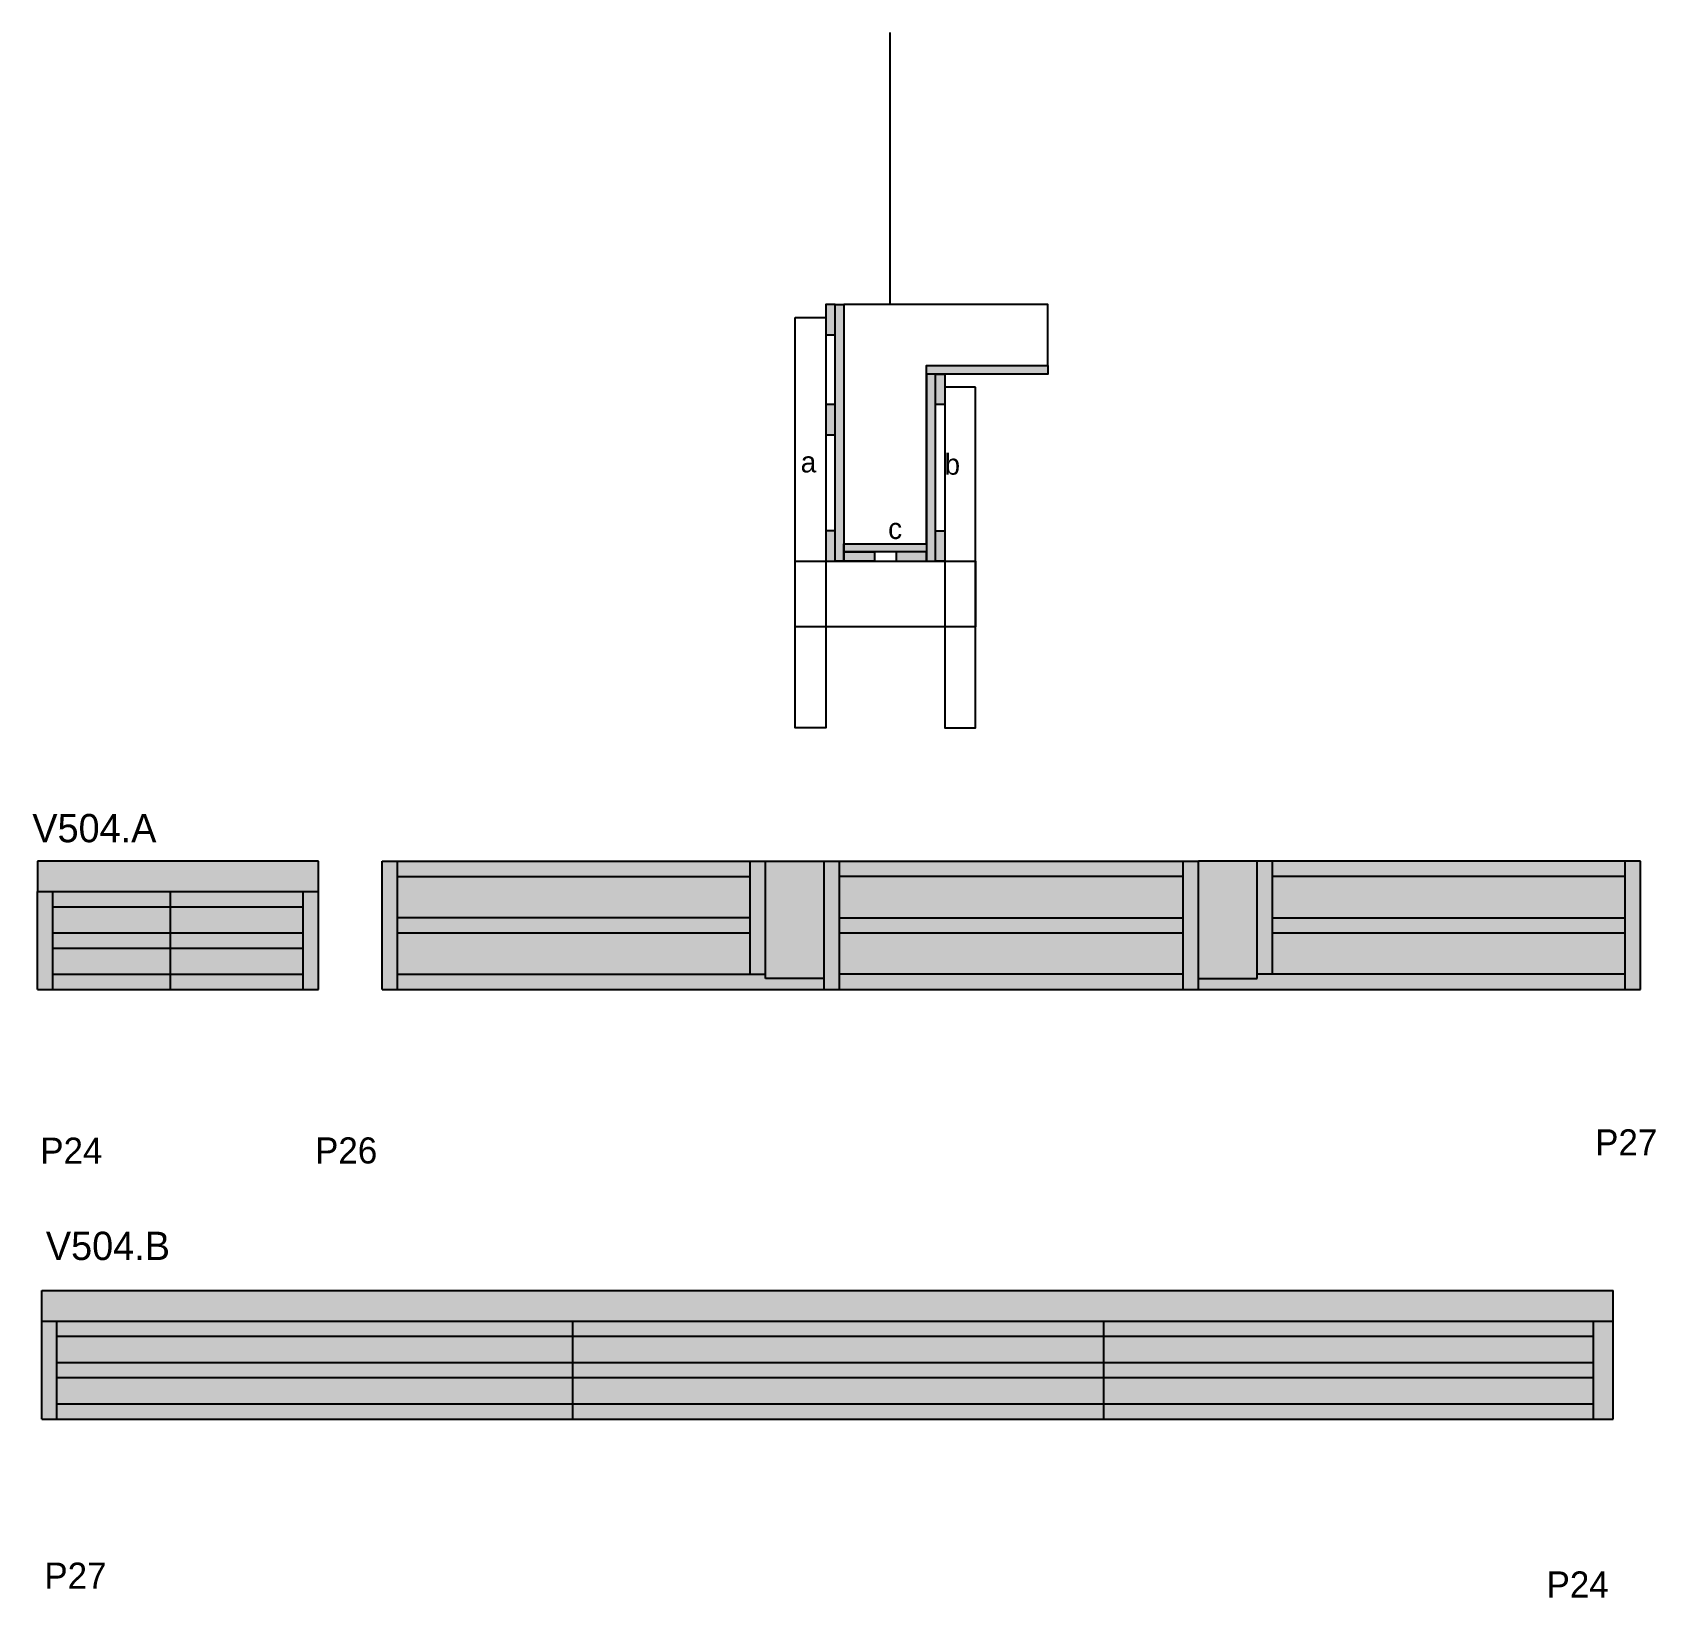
# Model space of a CAD drawing. Header units: metres. Extents: x 6851 to 7597, y 8650 to 9369.
import ezdxf

# ---------------------------------------------------------------- set-up
doc = ezdxf.new("R2010")
doc.units = ezdxf.units.M
for name, color, linetype in [('5', 7, 'Continuous'), ('CONCRETO', 7, 'Continuous'), ('COTA', 7, 'Continuous'), ('detalhes', 7, 'Continuous'), ('Hachura', 7, 'Continuous'), ('Madeira', 7, 'Continuous'), ('Painéis', 7, 'Continuous'), ('REAPROVEITAMENTO', 7, 'Continuous'), ('SARR_2.2x7', 7, 'Continuous'), ('SARR_3.5x7', 7, 'Continuous'), ('Texto Seção', 7, 'Continuous')]:
    doc.layers.add(name, color=color, linetype=linetype)

msp = doc.modelspace()

# ---------------------------------------------------------------- hatches: boundary and pattern name
at = {"layer": 'COTA'}
h = msp.add_hatch(color=7, dxfattribs=at)
h.dxf.hatch_style = 1
h.paths.add_polyline_path([(6982.46, 8988.35), (6853.46, 8988.35), (6853.46, 8988.35), (6853.46, 8974.35), (6853.46, 8974.35), (6982.46, 8974.35), (6982.46, 8974.35), (6982.46, 8988.35)])
h = msp.add_hatch(color=7, dxfattribs=at)
h.dxf.hatch_style = 1
h.paths.add_polyline_path([(7214.82, 8988.35), (7187.82, 8988.35), (7187.82, 8934.35), (7214.82, 8934.35), (7214.82, 8988.35)])
h = msp.add_hatch(color=7, dxfattribs=at)
h.dxf.hatch_style = 1
h.paths.add_polyline_path([(7413.82, 8986.15), (7413.82, 8988.35), (7386.82, 8988.35), (7386.82, 8934.35), (7413.82, 8934.35), (7413.82, 8986.15)])
h = msp.add_hatch(color=7, dxfattribs=at)
h.dxf.hatch_style = 1
h.paths.add_polyline_path([(7577.36, 8791), (7577.36, 8777), (7577.36, 8777), (6855.36, 8777), (6855.36, 8777), (6855.36, 8791), (6855.36, 8791), (7577.36, 8791)])
at = {"layer": 'Hachura'}
h = msp.add_hatch(color=7, dxfattribs=at)
h.dxf.hatch_style = 1
h.paths.add_polyline_path([(7215.52, 9230.16), (7219.92, 9230.16), (7219.92, 9230.16), (7219.92, 9244.16), (7219.92, 9244.16), (7215.52, 9244.16), (7215.52, 9244.16), (7215.52, 9230.16)])
h = msp.add_hatch(color=7, dxfattribs=at)
h.dxf.hatch_style = 1
h.paths.add_polyline_path([(7219.92, 9244.16), (7223.92, 9244.16), (7223.92, 9244.16), (7223.92, 9126.16), (7223.92, 9126.16), (7219.92, 9126.16), (7219.92, 9126.16), (7219.92, 9244.16)])
h = msp.add_hatch(color=7, dxfattribs=at)
h.dxf.hatch_style = 1
h.paths.add_polyline_path([(7261.92, 9212.16), (7261.92, 9216.16), (7261.92, 9216.16), (7317.52, 9216.16), (7317.52, 9216.16), (7317.52, 9212.16), (7317.52, 9212.16), (7261.92, 9212.16)])
h = msp.add_hatch(color=7, dxfattribs=at)
h.dxf.hatch_style = 1
h.paths.add_polyline_path([(7265.92, 9212.16), (7261.92, 9212.16), (7261.92, 9212.16), (7261.92, 9126.16), (7261.92, 9126.16), (7265.92, 9126.16), (7265.92, 9126.16), (7265.92, 9212.16)])
h = msp.add_hatch(color=7, dxfattribs=at)
h.dxf.hatch_style = 1
h.paths.add_polyline_path([(7270.32, 9198.16), (7265.92, 9198.16), (7265.92, 9198.16), (7265.92, 9212.16), (7265.92, 9212.16), (7270.32, 9212.16), (7270.32, 9212.16), (7270.32, 9198.16)])
h = msp.add_hatch(color=7, dxfattribs=at)
h.dxf.hatch_style = 1
h.paths.add_polyline_path([(7215.52, 9184.26), (7219.92, 9184.26), (7219.92, 9184.26), (7219.92, 9198.26), (7219.92, 9198.26), (7215.52, 9198.26), (7215.52, 9198.26), (7215.52, 9184.26)])
h = msp.add_hatch(color=7, dxfattribs=at)
h.dxf.hatch_style = 1
h.paths.add_polyline_path([(7215.52, 9126.16), (7219.92, 9126.16), (7219.92, 9126.16), (7219.92, 9140.16), (7219.92, 9140.16), (7215.52, 9140.16), (7215.52, 9140.16), (7215.52, 9126.16)])
h = msp.add_hatch(color=7, dxfattribs=at)
h.dxf.hatch_style = 1
h.paths.add_polyline_path([(7270.32, 9126.16), (7265.92, 9126.16), (7265.92, 9126.16), (7265.92, 9140.16), (7265.92, 9140.16), (7270.32, 9140.16), (7270.32, 9140.16), (7270.32, 9126.16)])
h = msp.add_hatch(color=7, dxfattribs=at)
h.dxf.hatch_style = 1
h.paths.add_polyline_path([(7223.92, 9130.56), (7223.92, 9134.16), (7223.92, 9134.16), (7261.92, 9134.16), (7261.92, 9134.16), (7261.92, 9130.56), (7261.92, 9130.56), (7223.92, 9130.56)])
h = msp.add_hatch(color=7, dxfattribs=at)
h.dxf.hatch_style = 1
h.paths.add_polyline_path([(7223.92, 9126.16), (7223.92, 9130.56), (7223.92, 9130.56), (7237.92, 9130.56), (7237.92, 9130.56), (7237.92, 9126.16), (7237.92, 9126.16), (7223.92, 9126.16)])
h = msp.add_hatch(color=7, dxfattribs=at)
h.dxf.hatch_style = 1
h.paths.add_polyline_path([(7261.92, 9126.16), (7261.92, 9130.56), (7261.92, 9130.56), (7247.92, 9130.56), (7247.92, 9130.56), (7247.92, 9126.16), (7247.92, 9126.16), (7261.92, 9126.16)])
at = {"layer": 'REAPROVEITAMENTO'}
h = msp.add_hatch(color=7, dxfattribs=at)
h.dxf.hatch_style = 1
h.paths.add_polyline_path([(7214.82, 8934.35), (7187.82, 8934.35), (7187.82, 8934.35), (7187.82, 8988.35), (7187.82, 8988.35), (7011.82, 8988.35), (7011.82, 8988.35), (7011.82, 8929.35), (7011.82, 8929.35), (7214.82, 8929.35), (7214.82, 8929.35), (7214.82, 8934.35), (7214.82, 8934.35)])
h = msp.add_hatch(color=7, dxfattribs=at)
h.dxf.hatch_style = 1
h.paths.add_polyline_path([(7386.82, 8929.35), (7386.82, 8988.35), (7386.82, 8988.35), (7214.82, 8988.35), (7214.82, 8988.35), (7214.82, 8929.35), (7214.82, 8929.35), (7386.82, 8929.35), (7386.82, 8929.35)])
h = msp.add_hatch(color=7, dxfattribs=at)
h.dxf.hatch_style = 1
h.paths.add_polyline_path([(7413.82, 8934.35), (7386.82, 8934.35), (7386.82, 8934.35), (7386.82, 8929.35), (7386.82, 8929.35), (7589.82, 8929.35), (7589.82, 8929.35), (7589.82, 8988.35), (7589.82, 8988.35), (7413.82, 8988.35), (7413.82, 8988.35), (7413.82, 8934.35)])
h = msp.add_hatch(color=7, dxfattribs=at)
h.dxf.hatch_style = 1
h.paths.add_polyline_path([(6982.46, 8929.35), (6982.46, 8974.35), (6982.46, 8974.35), (6853.46, 8974.35), (6853.46, 8974.35), (6853.46, 8929.35), (6853.46, 8929.35), (6982.46, 8929.35), (6982.46, 8929.35)])
h = msp.add_hatch(color=7, dxfattribs=at)
h.dxf.hatch_style = 1
h.paths.add_polyline_path([(7577.36, 8732), (7577.36, 8777), (7577.36, 8777), (6855.36, 8777), (6855.36, 8777), (6855.36, 8732), (6855.36, 8732), (7577.36, 8732), (7577.36, 8732)])

# ---------------------------------------------------------------- linework, layer by layer
at = {"layer": 'CONCRETO', "color": 7, "lineweight": 25}
msp.add_lwpolyline([(7317.52, 9216.16), (7317.52, 9244.16), (7223.92, 9244.16), (7223.92, 9216.16), (7223.92, 9216.16), (7223.92, 9134.16), (7261.92, 9134.16), (7261.92, 9216.16)], close=True, dxfattribs=at)
at = {"layer": 'COTA', "color": 7, "lineweight": 25}
for p, q in [((6982.46, 8988.35), (6853.46, 8988.35)), ((6853.46, 8988.35), (6853.46, 8974.35)), ((6982.46, 8974.35), (6982.46, 8988.35)), ((7187.82, 8988.35), (7214.82, 8988.35)), ((7413.82, 8988.35), (7386.82, 8988.35)), ((6855.36, 8791), (7577.36, 8791)), ((6855.36, 8777), (6855.36, 8791)), ((7577.36, 8777), (7577.36, 8791))]:
    msp.add_line(p, q, dxfattribs=at)
at = {"layer": 'Defpoints', "color": 7, "lineweight": 25}
msp.add_line((7245.12, 9244.16), (7245.12, 9369.16), dxfattribs=at)
at = {"layer": 'Madeira', "color": 7, "lineweight": 25}
for points in [[(7215.52, 9230.16), (7219.92, 9230.16), (7219.92, 9244.16), (7215.52, 9244.16)], [(7270.32, 9198.16), (7265.92, 9198.16), (7265.92, 9212.16), (7270.32, 9212.16)], [(7215.52, 9184.26), (7219.92, 9184.26), (7219.92, 9198.26), (7215.52, 9198.26)], [(7215.52, 9126.16), (7219.92, 9126.16), (7219.92, 9140.16), (7215.52, 9140.16)], [(7270.32, 9126.16), (7265.92, 9126.16), (7265.92, 9140.16), (7270.32, 9140.16)], [(7223.92, 9126.16), (7223.92, 9130.56), (7237.92, 9130.56), (7237.92, 9126.16)], [(7261.92, 9126.16), (7261.92, 9130.56), (7247.92, 9130.56), (7247.92, 9126.16)]]:
    msp.add_lwpolyline(points, close=True, dxfattribs=at)
at = {"layer": 'Painéis', "color": 7, "lineweight": 25}
for p, q in [((7011.82, 8988.35), (7187.82, 8988.35)), ((7011.82, 8929.35), (7011.82, 8988.35)), ((7187.82, 8934.35), (7187.82, 8988.35)), ((7214.82, 8929.35), (7214.82, 8988.35)), ((7214.82, 8988.35), (7386.82, 8988.35)), ((7386.82, 8929.35), (7386.82, 8988.35)), ((7589.82, 8988.35), (7413.82, 8988.35)), ((7413.82, 8934.35), (7413.82, 8988.35)), ((7589.82, 8929.35), (7589.82, 8988.35)), ((6853.46, 8974.35), (6982.46, 8974.35)), ((6853.46, 8929.35), (6853.46, 8974.35)), ((6914.46, 8929.35), (6914.46, 8974.35)), ((6982.46, 8929.35), (6982.46, 8974.35)), ((7214.82, 8934.35), (7187.82, 8934.35)), ((7386.82, 8934.35), (7413.82, 8934.35)), ((6853.46, 8929.35), (6982.46, 8929.35)), ((7011.82, 8929.35), (7589.82, 8929.35)), ((6855.36, 8777), (7577.36, 8777)), ((6855.36, 8732), (6855.36, 8777)), ((7099.36, 8732), (7099.36, 8777)), ((7343.36, 8732), (7343.36, 8777)), ((7577.36, 8732), (7577.36, 8777)), ((6855.36, 8732), (7577.36, 8732))]:
    msp.add_line(p, q, dxfattribs=at)
for points in [[(7219.92, 9244.16), (7223.92, 9244.16), (7223.92, 9126.16), (7219.92, 9126.16)], [(7261.92, 9212.16), (7261.92, 9216.16), (7317.52, 9216.16), (7317.52, 9212.16)], [(7265.92, 9212.16), (7261.92, 9212.16), (7261.92, 9126.16), (7265.92, 9126.16)], [(7223.92, 9130.56), (7223.92, 9134.16), (7261.92, 9134.16), (7261.92, 9130.56)]]:
    msp.add_lwpolyline(points, close=True, dxfattribs=at)
at = {"layer": 'SARR_2.2x7', "color": 7, "lineweight": 25}
for p, q in [((7018.82, 8929.35), (7018.82, 8988.35)), ((7180.82, 8936.35), (7180.82, 8988.35)), ((7221.82, 8929.35), (7221.82, 8988.35)), ((7379.82, 8929.35), (7379.82, 8988.35)), ((7420.82, 8936.35), (7420.82, 8988.35)), ((7582.82, 8929.35), (7582.82, 8988.35)), ((7018.82, 8981.35), (7180.82, 8981.35)), ((7379.82, 8981.35), (7221.82, 8981.35)), ((7582.82, 8981.35), (7420.82, 8981.35)), ((6860.46, 8929.35), (6860.46, 8974.35)), ((6975.46, 8929.35), (6975.46, 8974.35)), ((6860.46, 8967.35), (6914.46, 8967.35)), ((6914.46, 8967.35), (6975.46, 8967.35)), ((7018.82, 8962.42), (7180.82, 8962.42)), ((7221.82, 8962.35), (7379.82, 8962.35)), ((7420.82, 8962.35), (7582.82, 8962.35)), ((6860.46, 8955.35), (6914.46, 8955.35)), ((6914.46, 8955.35), (6975.46, 8955.35)), ((7018.82, 8955.42), (7180.82, 8955.42)), ((7221.82, 8955.35), (7379.82, 8955.35)), ((7420.82, 8955.35), (7582.82, 8955.35)), ((6860.46, 8948.35), (6914.46, 8948.35)), ((6914.46, 8948.35), (6975.46, 8948.35)), ((6860.46, 8936.35), (6914.46, 8936.35)), ((6914.46, 8936.35), (6975.46, 8936.35)), ((7018.82, 8936.35), (7187.82, 8936.35)), ((7379.82, 8936.35), (7221.82, 8936.35)), ((7582.82, 8936.35), (7413.82, 8936.35)), ((6862.36, 8732), (6862.36, 8777)), ((7568.36, 8732), (7568.36, 8777)), ((6862.36, 8770), (7099.36, 8770)), ((7099.36, 8770), (7343.36, 8770)), ((7343.36, 8770), (7568.36, 8770)), ((6862.36, 8758), (7099.41, 8758)), ((7099.36, 8758), (7343.36, 8758)), ((7343.36, 8758), (7568.36, 8758)), ((6862.36, 8751), (7099.41, 8751)), ((7099.36, 8751), (7343.36, 8751)), ((7343.36, 8751), (7568.36, 8751)), ((6862.36, 8739), (7099.36, 8739)), ((7099.36, 8739), (7343.36, 8739)), ((7343.36, 8739), (7568.36, 8739))]:
    msp.add_line(p, q, dxfattribs=at)
at = {"layer": 'SARR_3.5x7', "color": 7, "lineweight": 25}
for points in [[(7201.52, 9238.16), (7215.52, 9238.16), (7215.52, 9049.68), (7201.52, 9049.68)], [(7284.32, 9206.16), (7270.32, 9206.16), (7270.32, 9049.68), (7284.32, 9049.68)], [(7201.52, 9126.16), (7284.32, 9126.16), (7284.32, 9096.1), (7201.52, 9096.1)]]:
    msp.add_lwpolyline(points, close=True, dxfattribs=at)

# ---------------------------------------------------------------- texts
at = {"layer": '5', "color": 7, "lineweight": 25}
for s, p in [('P24', (6854.68, 8849.3)), ('P26', (6980.94, 8849.41)), ('P27', (7569.04, 8853.11)), ('P27', (6856.56, 8654)), ('P24', (7546.72, 8649.96))]:
    msp.add_text(s, height=12, dxfattribs=at).set_placement(p)
at = {"layer": 'detalhes', "color": 7, "lineweight": 25}
for s, p in [('a', (7204.03, 9166.99)), ('b', (7270.13, 9165.93)), ('c', (7244.22, 9136.39))]:
    msp.add_text(s, height=9.6, dxfattribs=at).set_placement(p)
at = {"layer": 'Texto Seção', "color": 7, "lineweight": 25}
for s, p in [('V504.A', (6851.02, 8997.03)), ('V504.B', (6857.25, 8805.06))]:
    msp.add_text(s, height=13, dxfattribs=at).set_placement(p)

doc.saveas('drawing.dxf')
